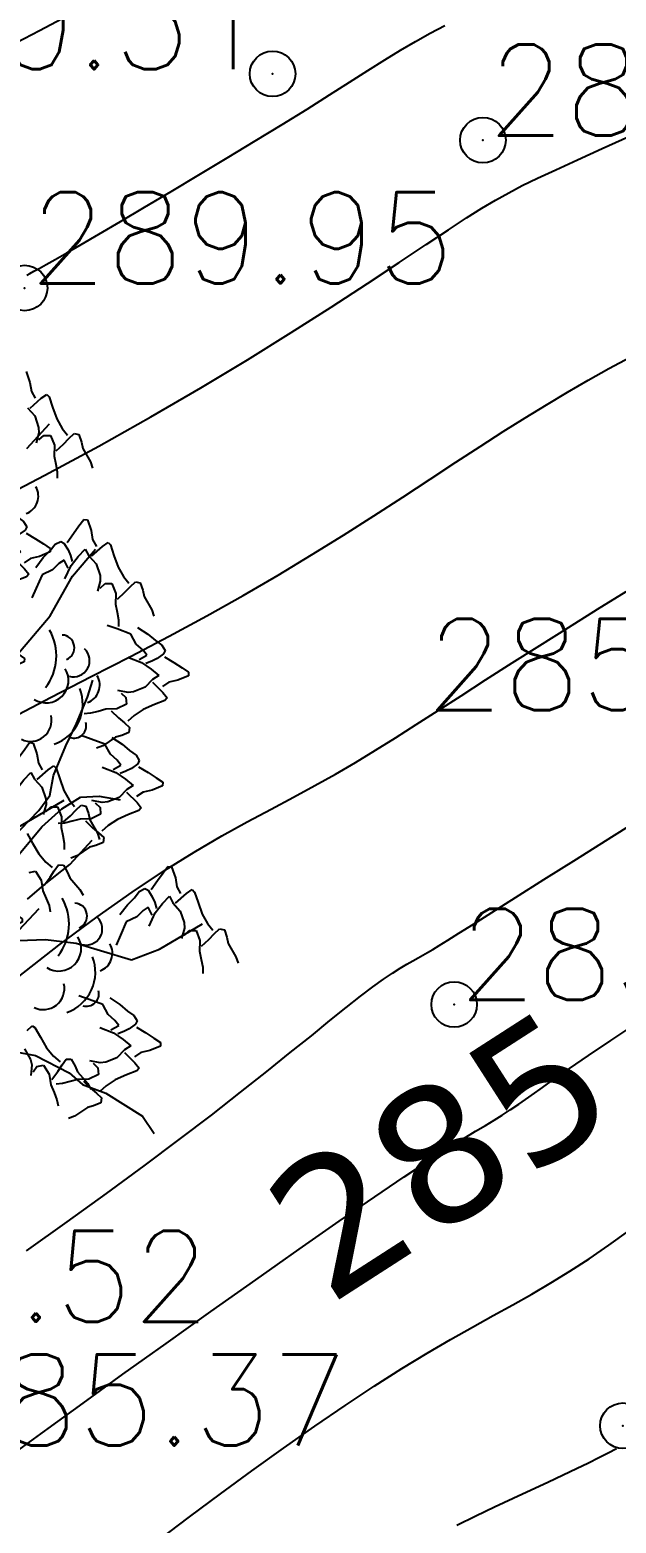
# Model space of a CAD drawing. Header units: millimetres. Extents: x 524954 to 526204, y 9523489 to 9524010.
# Drawn here: x 525990.79 to 525997.22, y 9523728.17 to 9523744.55 of the extents above; entities that cross this region are included whole.
import ezdxf
from ezdxf.enums import TextEntityAlignment as Align

# ---------------------------------------------------------------- set-up
doc = ezdxf.new("R2010")
doc.units = ezdxf.units.MM
doc.header["$PDMODE"] = 32
doc.header["$PDSIZE"] = 0.5
doc.linetypes.add('ACAD_ISO12W100', pattern=[21, 12, -3, 0, -3, 0, -3])
for name, color, linetype in [('Arbre', 34, 'ACAD_ISO12W100'), ('CN_01_00', 3, 'Continuous'), ('CN_02_00', 4, 'Continuous'), ('CN_05_00', 6, 'Continuous'), ('CN_10_00', 1, 'Continuous'), ('Cotation Courbes de niveau', 7, 'Continuous'), ('TopoAlt', 3, 'Continuous'), ('TOPOJIS', 7, 'Continuous')]:
    doc.layers.add(name, color=color, linetype=linetype)
doc.styles.add('Simplex 1.0', font='Simplex.shx', dxfattribs={"width": 0.99, "height": 1})
doc.styles.add('Verdana 1.0', font='verdana.ttf', dxfattribs={"width": 0.99, "height": 1})

# ---------------------------------------------------------------- blocks, each defined once
blk = doc.blocks.new('TCPOINT M')
at = {"color": 0}
blk.add_point((0, 0), dxfattribs=at)
at = {"layer": 'TopoAlt', "style": 'Simplex 1.0', "width": 0.99}
blk.add_attdef('ALT', (0.15, 0.15), '', height=1, dxfattribs=at)
blk = doc.blocks.new('v088')
at = {"color": 3, "linetype": 'Continuous'}
for p, q in [((1.181, 11.833), (1.223, 11.714)), ((1.223, 11.714), (1.239, 11.614)), ((1.227, 11.433), (1.346, 11.541)), ((1.239, 11.614), (1.281, 11.541)), ((1.346, 11.541), (1.408, 11.583)), ((1.408, 11.583), (1.435, 11.556)), ((1.435, 11.556), (1.473, 11.441)), ((1.196, 11.437), (1.277, 11.348)), ((1.277, 11.348), (1.319, 11.221)), ((1.473, 11.441), (1.519, 11.314)), ((1.519, 11.314), (1.577, 11.21)), ((1.323, 11.16), (1.292, 11.048)), ((1.319, 11.221), (1.323, 11.16)), ((1.577, 11.21), (1.635, 11.137)), ((1.65, 11.098), (1.708, 11.152)), ((1.708, 11.152), (1.762, 11.141)), ((1.762, 11.141), (1.789, 11.06)), ((1.323, 11.083), (1.377, 11.133)), ((1.377, 11.133), (1.45, 11.133)), ((1.45, 11.133), (1.492, 11.025)), ((1.492, 11.025), (1.489, 10.906)), ((1.512, 10.964), (1.592, 11.037)), ((1.592, 11.037), (1.65, 11.098)), ((1.789, 11.06), (1.804, 10.991)), ((1.804, 10.991), (1.889, 10.844)), ((1.489, 10.906), (1.508, 10.818)), ((1.508, 10.818), (1.523, 10.733)), ((1.889, 10.844), (1.912, 10.775)), ((1.523, 10.733), (1.523, 10.664)), ((1.762, 10.142), (1.816, 10.212)), ((1.816, 10.212), (1.854, 10.208)), ((1.854, 10.208), (1.896, 10.089)), ((1.631, 9.958), (1.7, 10.058)), ((1.7, 10.058), (1.762, 10.142)), ((1.896, 10.089), (1.912, 9.989)), ((1.369, 9.792), (1.446, 9.869)), ((1.446, 9.869), (1.5, 9.939)), ((1.5, 9.939), (1.562, 9.969)), ((1.562, 9.969), (1.596, 9.95)), ((1.596, 9.95), (1.643, 9.877)), ((1.643, 9.877), (1.669, 9.815)), ((1.754, 9.804), (1.831, 9.885)), ((1.831, 9.885), (1.869, 9.812)), ((1.9, 9.808), (2.019, 9.915)), ((1.912, 9.989), (1.954, 9.915)), ((2.019, 9.915), (2.081, 9.958)), ((2.081, 9.958), (2.108, 9.931)), ((2.108, 9.931), (2.146, 9.815)), ((1.289, 9.685), (1.369, 9.792)), ((1.542, 9.727), (1.473, 9.658)), ((1.6, 9.765), (1.542, 9.727)), ((1.643, 9.677), (1.6, 9.765)), ((1.608, 9.558), (1.677, 9.704)), ((1.669, 9.815), (1.689, 9.75)), ((1.677, 9.704), (1.754, 9.804)), ((1.869, 9.812), (1.95, 9.723)), ((1.95, 9.723), (1.993, 9.596)), ((2.146, 9.815), (2.193, 9.689)), ((2.193, 9.689), (2.25, 9.585)), ((1.358, 9.604), (1.292, 9.458)), ((1.473, 9.658), (1.358, 9.604)), ((1.996, 9.535), (1.966, 9.423)), ((1.993, 9.596), (1.996, 9.535)), ((1.996, 9.458), (2.05, 9.508)), ((2.05, 9.508), (2.123, 9.508)), ((2.123, 9.508), (2.166, 9.4)), ((2.25, 9.585), (2.308, 9.512)), ((2.323, 9.473), (2.381, 9.527)), ((2.381, 9.527), (2.435, 9.515)), ((2.435, 9.515), (2.462, 9.435)), ((1.292, 9.458), (1.246, 9.35)), ((2.166, 9.4), (2.162, 9.281)), ((2.185, 9.338), (2.266, 9.412)), ((2.266, 9.412), (2.323, 9.473)), ((2.462, 9.435), (2.477, 9.365)), ((2.477, 9.365), (2.562, 9.219)), ((2.162, 9.281), (2.181, 9.192)), ((2.181, 9.192), (2.196, 9.108)), ((2.562, 9.219), (2.585, 9.15)), ((2.18, 9.009), (2.07, 9.048)), ((2.196, 9.108), (2.196, 9.038)), ((2.406, 9.027), (2.519, 8.953)), ((2.33, 8.953), (2.18, 9.009)), ((2.391, 8.841), (2.33, 8.953)), ((2.519, 8.953), (2.601, 8.881)), ((2.601, 8.881), (2.673, 8.832)), ((2.3, 8.701), (2.45, 8.641)), ((2.465, 8.776), (2.391, 8.841)), ((2.421, 8.673), (2.507, 8.721)), ((2.507, 8.721), (2.465, 8.776)), ((2.621, 8.686), (2.561, 8.655)), ((2.691, 8.737), (2.621, 8.686)), ((2.673, 8.832), (2.708, 8.773)), ((2.708, 8.773), (2.691, 8.737)), ((2.701, 8.703), (2.805, 8.64)), ((2.45, 8.641), (2.555, 8.57)), ((2.561, 8.655), (2.497, 8.632)), ((2.555, 8.57), (2.64, 8.498)), ((2.805, 8.64), (2.893, 8.584)), ((2.893, 8.584), (2.966, 8.534)), ((2.966, 8.534), (2.964, 8.496)), ((2.487, 8.369), (2.362, 8.319)), ((2.57, 8.455), (2.487, 8.369)), ((2.568, 8.425), (2.683, 8.312)), ((2.64, 8.498), (2.57, 8.455)), ((2.749, 8.424), (2.679, 8.378)), ((2.848, 8.446), (2.749, 8.424)), ((2.964, 8.496), (2.848, 8.446)), ((2.301, 8.311), (2.188, 8.335)), ((2.225, 8.306), (2.278, 8.256)), ((2.278, 8.256), (2.282, 8.183)), ((2.362, 8.319), (2.301, 8.311)), ((2.704, 8.225), (2.591, 8.179)), ((2.683, 8.312), (2.729, 8.254)), ((2.729, 8.254), (2.704, 8.225)), ((1.888, 8.085), (1.819, 8.08)), ((1.971, 8.105), (1.888, 8.085)), ((2.058, 8.13), (1.971, 8.105)), ((2.178, 8.134), (2.058, 8.13)), ((2.117, 8.111), (2.195, 8.035)), ((2.282, 8.183), (2.178, 8.134)), ((2.195, 8.035), (2.261, 7.981)), ((2.367, 8.061), (2.298, 7.999)), ((2.467, 8.125), (2.367, 8.061)), ((2.591, 8.179), (2.467, 8.125)), ((2.31, 7.872), (2.231, 7.841)), ((2.261, 7.981), (2.318, 7.927)), ((2.318, 7.927), (2.31, 7.872)), ((1.896, 7.802), (1.786, 7.841)), ((2.046, 7.746), (1.896, 7.802)), ((2.022, 7.727), (1.955, 7.7)), ((2.163, 7.821), (2.022, 7.727)), ((2.107, 7.634), (2.046, 7.746)), ((2.123, 7.82), (2.235, 7.746)), ((2.231, 7.841), (2.163, 7.821)), ((2.235, 7.746), (2.317, 7.675)), ((2.181, 7.57), (2.107, 7.634)), ((2.223, 7.514), (2.181, 7.57)), ((2.317, 7.675), (2.389, 7.625)), ((2.389, 7.625), (2.424, 7.566)), ((2.424, 7.566), (2.407, 7.53)), ((2.016, 7.494), (2.166, 7.434)), ((2.137, 7.467), (2.223, 7.514)), ((2.166, 7.434), (2.271, 7.363)), ((2.277, 7.448), (2.213, 7.425)), ((2.337, 7.479), (2.277, 7.448)), ((2.407, 7.53), (2.337, 7.479)), ((2.417, 7.496), (2.521, 7.433)), ((2.521, 7.433), (2.609, 7.377)), ((2.609, 7.377), (2.682, 7.328)), ((2.286, 7.249), (2.203, 7.162)), ((2.271, 7.363), (2.357, 7.292)), ((2.284, 7.218), (2.399, 7.105)), ((2.357, 7.292), (2.286, 7.249)), ((2.465, 7.218), (2.395, 7.171)), ((2.564, 7.239), (2.465, 7.218)), ((2.68, 7.289), (2.564, 7.239)), ((2.682, 7.328), (2.68, 7.289)), ((2.018, 7.104), (1.904, 7.128)), ((1.941, 7.1), (1.994, 7.049)), ((1.994, 7.049), (1.999, 6.976)), ((2.079, 7.112), (2.018, 7.104)), ((2.203, 7.162), (2.079, 7.112)), ((2.399, 7.105), (2.445, 7.047)), ((2.445, 7.047), (2.42, 7.018)), ((1.688, 6.899), (1.604, 6.878)), ((1.775, 6.923), (1.688, 6.899)), ((1.894, 6.927), (1.775, 6.923)), ((1.834, 6.904), (1.912, 6.828)), ((1.999, 6.976), (1.894, 6.927)), ((2.184, 6.918), (2.084, 6.854)), ((2.307, 6.972), (2.184, 6.918)), ((2.42, 7.018), (2.307, 6.972)), ((1.192, 6.766), (1.252, 6.66)), ((1.604, 6.878), (1.535, 6.874)), ((1.912, 6.828), (1.977, 6.774)), ((1.977, 6.774), (2.034, 6.72)), ((2.084, 6.854), (2.014, 6.792)), ((2.034, 6.72), (2.026, 6.666)), ((1.252, 6.66), (1.321, 6.544)), ((1.879, 6.614), (1.738, 6.52)), ((1.947, 6.634), (1.879, 6.614)), ((2.026, 6.666), (1.947, 6.634)), ((1.321, 6.544), (1.397, 6.452)), ((1.397, 6.452), (1.467, 6.391)), ((1.489, 6.356), (1.536, 6.42)), ((1.536, 6.42), (1.591, 6.419)), ((1.591, 6.419), (1.633, 6.344)), ((1.738, 6.52), (1.671, 6.493)), ((2.685, 6.334), (2.739, 6.404)), ((2.739, 6.404), (2.777, 6.4)), ((2.777, 6.4), (2.82, 6.28)), ((1.215, 6.339), (1.286, 6.353)), ((1.286, 6.353), (1.348, 6.255)), ((1.348, 6.255), (1.367, 6.137)), ((1.378, 6.198), (1.444, 6.285)), ((1.444, 6.285), (1.489, 6.356)), ((1.633, 6.344), (1.661, 6.279)), ((1.661, 6.279), (1.771, 6.151)), ((2.554, 6.15), (2.623, 6.25)), ((2.623, 6.25), (2.685, 6.334)), ((2.82, 6.28), (2.835, 6.18)), ((1.367, 6.137), (1.402, 6.054)), ((1.771, 6.151), (1.807, 6.088)), ((2.37, 6.061), (2.423, 6.13)), ((2.423, 6.13), (2.485, 6.161)), ((2.485, 6.161), (2.52, 6.142)), ((2.52, 6.142), (2.566, 6.069)), ((2.566, 6.069), (2.593, 6.007)), ((2.677, 5.996), (2.754, 6.077)), ((2.754, 6.077), (2.793, 6.004)), ((2.823, 6), (2.943, 6.107)), ((2.835, 6.18), (2.877, 6.107)), ((2.943, 6.107), (3.004, 6.15)), ((3.004, 6.15), (3.031, 6.123)), ((3.031, 6.123), (3.07, 6.007)), ((1.402, 6.054), (1.433, 5.974)), ((1.433, 5.974), (1.446, 5.906)), ((2.212, 5.877), (2.293, 5.984)), ((2.293, 5.984), (2.37, 6.061)), ((2.466, 5.919), (2.396, 5.85)), ((2.523, 5.957), (2.466, 5.919)), ((2.566, 5.869), (2.523, 5.957)), ((2.593, 6.007), (2.612, 5.942)), ((2.6, 5.896), (2.677, 5.996)), ((2.793, 6.004), (2.873, 5.915)), ((2.873, 5.915), (2.916, 5.788)), ((3.07, 6.007), (3.116, 5.88)), ((2.281, 5.796), (2.216, 5.65)), ((2.396, 5.85), (2.281, 5.796)), ((2.531, 5.75), (2.6, 5.896)), ((2.916, 5.788), (2.92, 5.727)), ((3.116, 5.88), (3.173, 5.777)), ((3.173, 5.777), (3.231, 5.703)), ((2.216, 5.65), (2.169, 5.542)), ((2.92, 5.727), (2.889, 5.615)), ((2.92, 5.65), (2.973, 5.7)), ((2.973, 5.7), (3.047, 5.7)), ((3.047, 5.7), (3.089, 5.592)), ((3.089, 5.592), (3.085, 5.473)), ((3.108, 5.53), (3.189, 5.603)), ((3.189, 5.603), (3.247, 5.665)), ((3.247, 5.665), (3.304, 5.719)), ((3.304, 5.719), (3.358, 5.707)), ((3.358, 5.707), (3.385, 5.627)), ((3.385, 5.627), (3.4, 5.557)), ((3.085, 5.473), (3.104, 5.384)), ((3.4, 5.557), (3.485, 5.411)), ((3.485, 5.411), (3.508, 5.342)), ((3.104, 5.384), (3.12, 5.3)), ((3.12, 5.3), (3.12, 5.23)), ((1.872, 4.946), (1.762, 4.985)), ((2.022, 4.89), (1.872, 4.946)), ((2.099, 4.964), (2.211, 4.89)), ((2.083, 4.778), (2.022, 4.89)), ((2.157, 4.714), (2.083, 4.778)), ((2.211, 4.89), (2.293, 4.818)), ((2.293, 4.818), (2.365, 4.769)), ((2.365, 4.769), (2.4, 4.71)), ((1.195, 4.604), (1.247, 4.657)), ((1.247, 4.657), (1.279, 4.636)), ((1.279, 4.636), (1.338, 4.53)), ((1.992, 4.638), (2.142, 4.578)), ((2.113, 4.611), (2.199, 4.658)), ((2.199, 4.658), (2.157, 4.714)), ((2.253, 4.592), (2.189, 4.569)), ((2.313, 4.623), (2.253, 4.592)), ((2.383, 4.674), (2.313, 4.623)), ((2.4, 4.71), (2.383, 4.674)), ((2.393, 4.64), (2.497, 4.577)), ((1.338, 4.53), (1.407, 4.414)), ((2.142, 4.578), (2.247, 4.507)), ((2.247, 4.507), (2.332, 4.436)), ((2.332, 4.436), (2.262, 4.393)), ((2.497, 4.577), (2.585, 4.521)), ((2.656, 4.433), (2.54, 4.383)), ((2.585, 4.521), (2.658, 4.472)), ((2.658, 4.472), (2.656, 4.433)), ((1.163, 4.402), (1.228, 4.286)), ((1.228, 4.286), (1.243, 4.226)), ((1.407, 4.414), (1.483, 4.322)), ((1.483, 4.322), (1.554, 4.261)), ((1.576, 4.226), (1.623, 4.29)), ((1.623, 4.29), (1.678, 4.289)), ((1.678, 4.289), (1.719, 4.214)), ((1.994, 4.248), (1.88, 4.272)), ((2.179, 4.306), (2.055, 4.256)), ((2.262, 4.393), (2.179, 4.306)), ((2.26, 4.362), (2.375, 4.249)), ((2.441, 4.361), (2.371, 4.315)), ((2.54, 4.383), (2.441, 4.361)), ((1.243, 4.226), (1.234, 4.11)), ((1.258, 4.15), (1.301, 4.209)), ((1.301, 4.209), (1.373, 4.223)), ((1.373, 4.223), (1.435, 4.125)), ((1.435, 4.125), (1.453, 4.007)), ((1.465, 4.068), (1.531, 4.155)), ((1.531, 4.155), (1.576, 4.226)), ((1.719, 4.214), (1.747, 4.149)), ((1.747, 4.149), (1.858, 4.021)), ((1.975, 4.12), (1.87, 4.071)), ((1.917, 4.244), (1.97, 4.193)), ((1.97, 4.193), (1.975, 4.12)), ((2.055, 4.256), (1.994, 4.248)), ((2.283, 4.116), (2.16, 4.062)), ((2.396, 4.162), (2.283, 4.116)), ((2.375, 4.249), (2.421, 4.191)), ((2.421, 4.191), (2.396, 4.162)), ((1.453, 4.007), (1.488, 3.924)), ((1.58, 4.022), (1.511, 4.017)), ((1.664, 4.043), (1.58, 4.022)), ((1.751, 4.067), (1.664, 4.043)), ((1.87, 4.071), (1.751, 4.067)), ((1.81, 4.048), (1.888, 3.972)), ((1.858, 4.021), (1.893, 3.958)), ((1.888, 3.972), (1.953, 3.918)), ((2.059, 3.998), (1.99, 3.936)), ((2.16, 4.062), (2.059, 3.998)), ((1.488, 3.924), (1.519, 3.844)), ((1.519, 3.844), (1.532, 3.776)), ((1.923, 3.778), (1.855, 3.758)), ((2.002, 3.81), (1.923, 3.778)), ((1.953, 3.918), (2.01, 3.864)), ((2.01, 3.864), (2.002, 3.81)), ((1.714, 3.664), (1.647, 3.637)), ((1.855, 3.758), (1.714, 3.664))]:
    blk.add_line(p, q, dxfattribs=at)
at = {"linetype": 'Continuous'}
for p, q in [((1.188, 10.988), (1.437, 11.261)), ((1.69, 9.587), (1.945, 9.885)), ((1.444, 9.153), (1.69, 9.587)), ((1.08, 8.722), (1.444, 9.153)), ((1.855, 8.26), (1.913, 8.447)), ((1.736, 7.971), (1.855, 8.26)), ((1.617, 7.726), (1.736, 7.971)), ((1.481, 7.4), (1.617, 7.726)), ((1.442, 7.181), (1.481, 7.4)), ((1.321, 7.017), (1.442, 7.181)), ((1.575, 7.035), (1.778, 7.163)), ((1.778, 7.163), (1.983, 7.174)), ((1.983, 7.174), (2.214, 7.135)), ((1.023, 6.706), (1.321, 7.017)), ((1.356, 6.837), (1.575, 7.035)), ((1.107, 6.54), (1.356, 6.837)), ((1.663, 6.427), (1.906, 6.693)), ((1.381, 6.204), (1.663, 6.427)), ((1.198, 6.044), (1.381, 6.204)), ((1.1, 5.706), (1.325, 5.941)), ((2.646, 5.496), (3.119, 5.774)), ((1.001, 5.586), (1.394, 5.601)), ((1.394, 5.601), (1.731, 5.564)), ((1.731, 5.564), (2, 5.483)), ((2, 5.483), (2.338, 5.378)), ((2.338, 5.378), (2.646, 5.496)), ((1.047, 4.375), (1.284, 4.33)), ((1.284, 4.33), (1.655, 4.138)), ((1.655, 4.138), (1.8, 4.011)), ((1.8, 4.011), (2.057, 3.917)), ((2.057, 3.917), (2.461, 3.664)), ((2.461, 3.664), (2.589, 3.474))]:
    blk.add_line(p, q, dxfattribs=at)
at = {"color": 3, "linetype": 'Continuous'}
for centre, major_axis, start_param, end_param in [((1.111, 10.467), (-0.145, 0.145), 2.713295, 4.448408), ((0.949, 8.713), (-0.4, 0.4), 3.265538, 4.451253), ((1.572, 8.803), (0.099, 0.099), 4.31771, 7.031286), ((1.702, 8.661), (0.125, 0.125), 3.651933, 6.315792), ((1.401, 8.445), (0.174, 0.174), 3.363922, 6.046661), ((1.336, 8.186), (-0.33, 0.33), 2.69514, 4.302022), ((1.785, 8.394), (-0.145, 0.145), 2.713295, 4.448408), ((1.23, 8.008), (0.164, 0.164), 3.478918, 5.717341), ((1.705, 7.948), (-0.0964, 0.0964), 2.051824, 4.174223), ((1.088, 5.771), (-0.4, 0.4), 3.265538, 4.451253), ((1.711, 5.861), (0.099, 0.099), 4.31771, 7.031286), ((1.841, 5.718), (-0.125, 0.125), 2.081137, 4.744996), ((1.54, 5.502), (0.174, 0.174), 3.363922, 6.046661), ((1.475, 5.243), (0.33, 0.33), 4.265936, 5.872819), ((1.924, 5.452), (-0.145, 0.145), 2.713295, 4.448408), ((1.37, 5.065), (-0.164, 0.164), 1.908121, 4.146545), ((1.844, 5.006), (-0.0964, 0.0964), 2.051824, 4.174223)]:
    blk.add_ellipse(centre, major_axis=major_axis, ratio=1, start_param=start_param, end_param=end_param, dxfattribs=at)

msp = doc.modelspace()

# ---------------------------------------------------------------- linework, layer by layer
at = {"layer": 'CN_01_00', "flags": 128}
for points, elevation in [([(525990.642, 9523744.412), (525990.892, 9523744.543), (525991.143, 9523744.673)], 291), ([(525990.347, 9523739.35), (525990.951, 9523739.663), (525991.545, 9523739.981), (525992.117, 9523740.302), (525992.663, 9523740.62), (525993.177, 9523740.93), (525993.656, 9523741.228), (525994.096, 9523741.508), (525994.493, 9523741.766), (525994.841, 9523741.996), (525995.138, 9523742.193), (525995.382, 9523742.354), (525995.582, 9523742.485), (525995.75, 9523742.592), (525995.9, 9523742.682), (525996.044, 9523742.762), (525996.193, 9523742.84), (525996.362, 9523742.922), (525996.561, 9523743.015), (525996.8, 9523743.124), (525997.071, 9523743.247), (525997.363, 9523743.38)], 289), ([(525990.665, 9523734.163), (525991.106, 9523734.506), (525991.525, 9523734.818), (525991.911, 9523735.09), (525992.266, 9523735.325), (525992.593, 9523735.528), (525992.894, 9523735.705), (525993.174, 9523735.861), (525993.436, 9523736.001), (525993.682, 9523736.132), (525993.916, 9523736.258), (525994.141, 9523736.384), (525994.362, 9523736.513), (525994.581, 9523736.645), (525994.802, 9523736.783), (525995.03, 9523736.928), (525995.268, 9523737.081), (525995.521, 9523737.243), (525995.791, 9523737.417), (525996.081, 9523737.603), (525996.387, 9523737.796), (525996.702, 9523737.994), (525997.019, 9523738.193), (525997.334, 9523738.387)], 287), ([(525995.475, 9523728.143), (525995.683, 9523728.245), (525995.89, 9523728.345), (525996.094, 9523728.441), (525996.29, 9523728.532), (525996.473, 9523728.617), (525996.641, 9523728.696), (525996.789, 9523728.766), (525996.92, 9523728.829), (525997.034, 9523728.886), (525997.136, 9523728.938), (525997.227, 9523728.987)], 283)]:
    msp.add_lwpolyline(points, dxfattribs=dict(at, elevation=elevation))
at = {"layer": 'CN_02_00', "flags": 128}
for points, elevation in [([(525990.589, 9523737.002), (525991.023, 9523737.229), (525991.459, 9523737.453), (525991.891, 9523737.676), (525992.317, 9523737.897), (525992.731, 9523738.12), (525993.129, 9523738.343), (525993.512, 9523738.566), (525993.879, 9523738.788), (525994.229, 9523739.006), (525994.563, 9523739.218), (525994.881, 9523739.423), (525995.181, 9523739.619), (525995.465, 9523739.805), (525995.731, 9523739.978), (525995.984, 9523740.141), (525996.226, 9523740.293), (525996.46, 9523740.437), (525996.689, 9523740.574), (525996.916, 9523740.706), (525997.145, 9523740.833), (525997.378, 9523740.958)], 288), ([(525990.752, 9523731.155), (525991.197, 9523731.472), (525991.629, 9523731.784), (525992.042, 9523732.087), (525992.427, 9523732.376), (525992.78, 9523732.644), (525993.1, 9523732.893), (525993.388, 9523733.121), (525993.647, 9523733.328), (525993.878, 9523733.514), (525994.082, 9523733.68), (525994.261, 9523733.824), (525994.418, 9523733.947), (525994.553, 9523734.05), (525994.669, 9523734.134), (525994.768, 9523734.201), (525994.854, 9523734.256), (525994.927, 9523734.3), (525994.991, 9523734.336), (525995.049, 9523734.367), (525995.102, 9523734.396), (525995.153, 9523734.425), (525995.211, 9523734.459), (525995.282, 9523734.503), (525995.375, 9523734.561), (525995.497, 9523734.638), (525995.656, 9523734.738), (525995.86, 9523734.867), (525996.117, 9523735.029), (525996.431, 9523735.227), (525996.789, 9523735.452), (525997.177, 9523735.696), (525997.579, 9523735.948)], 286), ([(525992.209, 9523727.982), (525992.539, 9523728.234), (525992.879, 9523728.488), (525993.226, 9523728.742), (525993.573, 9523728.99), (525993.916, 9523729.23), (525994.25, 9523729.458), (525994.569, 9523729.67), (525994.87, 9523729.862), (525995.148, 9523730.031), (525995.405, 9523730.182), (525995.645, 9523730.318), (525995.872, 9523730.443), (525996.089, 9523730.563), (525996.299, 9523730.68), (525996.506, 9523730.801), (525996.715, 9523730.929), (525996.927, 9523731.067), (525997.143, 9523731.216), (525997.364, 9523731.372)], 284)]:
    msp.add_lwpolyline(points, dxfattribs=dict(at, elevation=elevation))
at = {"layer": 'CN_05_00', "elevation": 285, "flags": 128}
msp.add_lwpolyline([(525990.667, 9523728.972), (525990.987, 9523729.206), (525991.372, 9523729.484), (525991.81, 9523729.799), (525992.283, 9523730.138), (525992.775, 9523730.488), (525993.267, 9523730.837), (525993.743, 9523731.171), (525994.184, 9523731.478), (525994.573, 9523731.747), (525994.898, 9523731.966), (525995.162, 9523732.14), (525995.374, 9523732.277), (525995.543, 9523732.383), (525995.679, 9523732.465), (525995.79, 9523732.53), (525995.885, 9523732.587), (525995.972, 9523732.641), (525996.061, 9523732.699), (525996.157, 9523732.764), (525996.265, 9523732.84), (525996.39, 9523732.928), (525996.537, 9523733.032), (525996.712, 9523733.154), (525996.919, 9523733.296), (525997.165, 9523733.462), (525997.45, 9523733.652)], dxfattribs=at)
at = {"layer": 'CN_10_00', "elevation": 290, "flags": 128}
msp.add_lwpolyline([(525990.754, 9523741.859), (525990.788, 9523741.877), (525990.831, 9523741.901), (525990.889, 9523741.932), (525990.965, 9523741.974), (525991.065, 9523742.03), (525991.192, 9523742.103), (525991.351, 9523742.195), (525991.546, 9523742.309), (525991.781, 9523742.447), (525992.048, 9523742.604), (525992.338, 9523742.776), (525992.643, 9523742.958), (525992.953, 9523743.144), (525993.26, 9523743.33), (525993.556, 9523743.511), (525993.83, 9523743.68), (525994.077, 9523743.835), (525994.298, 9523743.976), (525994.499, 9523744.104), (525994.683, 9523744.22), (525994.855, 9523744.326), (525995.02, 9523744.423), (525995.181, 9523744.513), (525995.344, 9523744.597)], dxfattribs=at)

# ---------------------------------------------------------------- block references
at = {"layer": 'Arbre'}
for p in [(525988.046, 9523730.325), (525989.565, 9523728.967)]:
    msp.add_blockref('v088', p, dxfattribs=at)
at = {"layer": 'TOPOJIS'}
ref = msp.add_blockref('TCPOINT M', (525993.452, 9523744.067, 290.31), dxfattribs=at)
ref.add_attrib('ALT', '290.31', dxfattribs={"layer": 'TopoAlt', "height": 1, "style": 'Simplex 1.0', "width": 0.99}).set_placement((525993.402, 9523744.117, 290.31), align=Align.RIGHT)
ref = msp.add_blockref('TCPOINT M', (525995.761, 9523743.339, 289.28), dxfattribs=at)
ref.add_attrib('ALT', '289.28', (525995.811, 9523743.389, 289.28), dxfattribs={"layer": 'TopoAlt', "height": 1, "style": 'Simplex 1.0', "width": 0.99})
ref = msp.add_blockref('TCPOINT M', (525990.73, 9523741.717, 289.95), dxfattribs=at)
ref.add_attrib('ALT', '289.95', (525990.78, 9523741.767, 289.95), dxfattribs={"layer": 'TopoAlt', "height": 1, "style": 'Simplex 1.0', "width": 0.99})
ref = msp.add_blockref('TCPOINT M', (525999.852, 9523737.037, 285.87), dxfattribs=at)
ref.add_attrib('ALT', '285.87', dxfattribs={"layer": 'TopoAlt', "height": 1, "style": 'Simplex 1.0', "width": 0.99}).set_placement((525999.802, 9523737.087, 285.87), align=Align.RIGHT)
ref = msp.add_blockref('TCPOINT M', (525995.445, 9523733.856, 285.71), dxfattribs=at)
ref.add_attrib('ALT', '285.71', (525995.495, 9523733.906, 285.71), dxfattribs={"layer": 'TopoAlt', "height": 1, "style": 'Simplex 1.0', "width": 0.99})
ref = msp.add_blockref('TCPOINT M', (525988.046, 9523730.325, 286.52), dxfattribs=at)
ref.add_attrib('ALT', '286.52', (525988.096, 9523730.375, 286.52), dxfattribs={"layer": 'TopoAlt', "height": 1, "style": 'Simplex 1.0', "width": 0.99})
ref = msp.add_blockref('TCPOINT M', (525997.298, 9523729.235, 283.12), dxfattribs=at)
ref.add_attrib('ALT', '283.12', (525997.348, 9523729.285, 283.12), dxfattribs={"layer": 'TopoAlt', "height": 1, "style": 'Simplex 1.0', "width": 0.99})
ref = msp.add_blockref('TCPOINT M', (525989.565, 9523728.967, 285.37), dxfattribs=at)
ref.add_attrib('ALT', '285.37', (525989.615, 9523729.017, 285.37), dxfattribs={"layer": 'TopoAlt', "height": 1, "style": 'Simplex 1.0', "width": 0.99})

# ---------------------------------------------------------------- texts
at = {"layer": 'Cotation Courbes de niveau', "style": 'Verdana 1.0', "width": 0.99}
msp.add_text('285', height=1.5, rotation=32.7558, dxfattribs=at).set_placement((525995.288, 9523732.222, 285), align=Align.MIDDLE_CENTER)

doc.saveas('drawing.dxf')
